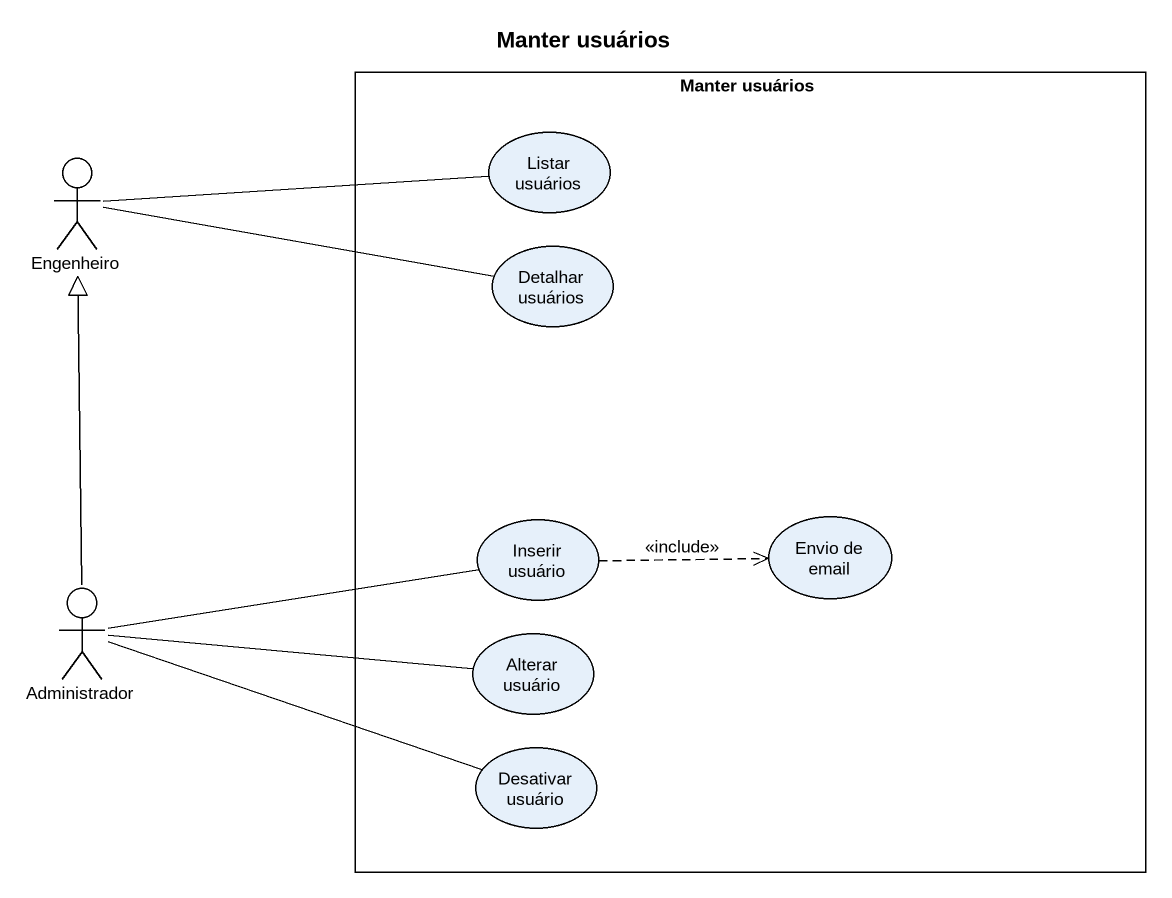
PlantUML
@startuml
title Manter usuários
rectangle "Manter usuários" as Manter_usuários {
  usecase "Listar usuários" as Listar_usuários
  usecase "Detalhar usuários" as Detalhar_usuários
  usecase "Inserir usuário" as Inserir_usuário
  usecase "Envio de email" as Envio_de_email
  usecase "Alterar usuário" as Alterar_usuário
  usecase "Desativar usuário" as Desativar_usuário
}
actor Engenheiro
actor Administrador
Engenheiro -right- Listar_usuários
Engenheiro -right- Detalhar_usuários
Inserir_usuário .right.> Envio_de_email : <<include>>
Administrador -up-|> Engenheiro
Administrador -right- Inserir_usuário
Administrador -right- Alterar_usuário
Administrador -right- Desativar_usuário
@enduml
